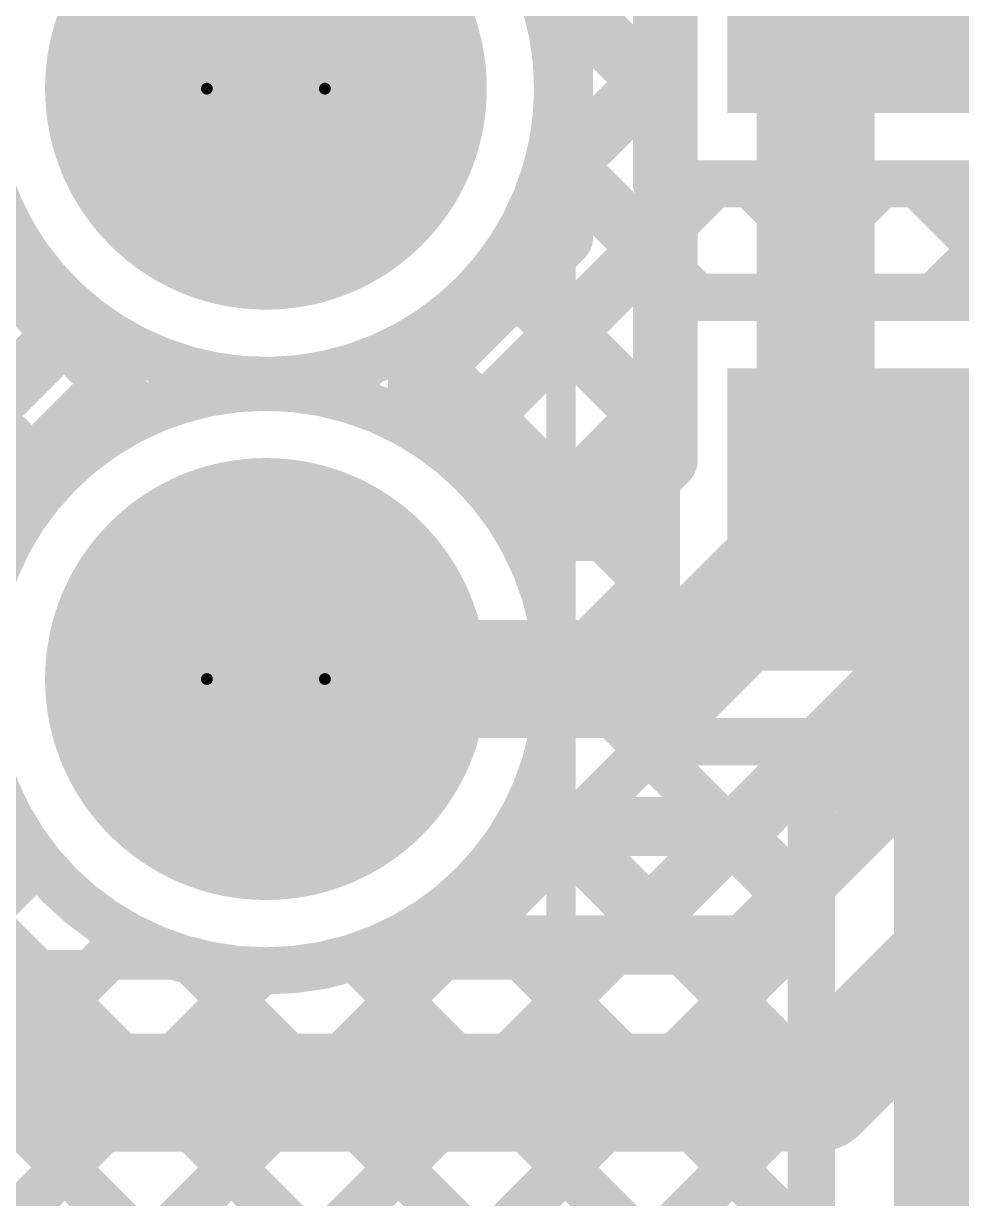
# Model space of a CAD drawing. Header units: inches. Extents: x -1.9 to 9.4, y 0 to 6.7.
# Drawn here: x 0.8013 to 0.9603, y 2.3136 to 2.5126 of the extents above; entities that cross this region are included whole.
import ezdxf

# ---------------------------------------------------------------- set-up
doc = ezdxf.new("R2010")
doc.units = ezdxf.units.IN
doc.header["$MEASUREMENT"] = 0
for name, color, linetype in [('Bottom Layer', 5, 'Continuous'), ('Bottom Solder', 6, 'Continuous'), ('Drill Drawing', 1, 'Continuous'), ('Multi-Layer', 9, 'Continuous'), ('Pad Holes', 156, 'Continuous'), ('Top Layer', 1, 'Continuous'), ('Top Overlay', 2, 'Continuous'), ('Top Paste', 8, 'Continuous'), ('Top Solder', 216, 'Continuous')]:
    doc.layers.add(name, color=color, linetype=linetype)

# ---------------------------------------------------------------- blocks, each defined once
blk = doc.blocks.new('PE2818_I_1')
at = {"layer": 'Top Overlay'}
blk.add_lwpolyline([(0.55118, 0.61024, 0.005, 0.005, 0), (0.55118, -0.61024, 0.005, 0.005, 0)], format="xyseb", dxfattribs=at)
blk = doc.blocks.new('PH_01338_21')
at = {"layer": 'Bottom Layer'}
h = blk.add_hatch(color=5, dxfattribs=at)
edge = h.paths.add_edge_path()
edge.add_arc((0.2, 0.05), 0.03543, 0, 360)
h = blk.add_hatch(color=5, dxfattribs=at)
edge = h.paths.add_edge_path()
edge.add_arc((0.2, -0.05), 0.03543, 0, 360)
at = {"layer": 'Bottom Solder'}
h = blk.add_hatch(color=6, dxfattribs=at)
edge = h.paths.add_edge_path()
edge.add_arc((0.2, 0.05), 0.03743, 0, 360)
h = blk.add_hatch(color=6, dxfattribs=at)
edge = h.paths.add_edge_path()
edge.add_arc((0.2, -0.05), 0.03743, 0, 360)
at = {"layer": 'Multi-Layer'}
h = blk.add_hatch(color=9, dxfattribs=at)
edge = h.paths.add_edge_path()
edge.add_arc((0.2, 0.05), 0.03543, 0, 360)
h = blk.add_hatch(color=9, dxfattribs=at)
edge = h.paths.add_edge_path()
edge.add_arc((0.2, -0.05), 0.03543, 0, 360)
at = {"layer": 'Pad Holes'}
h = blk.add_hatch(color=7, dxfattribs=at)
edge = h.paths.add_edge_path()
edge.add_arc((0.2, 0.05), 0.02165, 0, 360)
h = blk.add_hatch(color=7, dxfattribs=at)
edge = h.paths.add_edge_path()
edge.add_arc((0.2, -0.05), 0.02165, 0, 360)
at = {"layer": 'Top Layer'}
h = blk.add_hatch(color=1, dxfattribs=at)
edge = h.paths.add_edge_path()
edge.add_arc((0.2, 0.05), 0.03543, 0, 360)
h = blk.add_hatch(color=1, dxfattribs=at)
edge = h.paths.add_edge_path()
edge.add_arc((0.2, -0.05), 0.03543, 0, 360)
at = {"layer": 'Top Solder'}
h = blk.add_hatch(color=216, dxfattribs=at)
edge = h.paths.add_edge_path()
edge.add_arc((0.2, 0.05), 0.03743, 0, 360)
h = blk.add_hatch(color=216, dxfattribs=at)
edge = h.paths.add_edge_path()
edge.add_arc((0.2, -0.05), 0.03743, 0, 360)
at = {"layer": 'Top Overlay'}
for points in [[(0.25, -0.09842, 0.005, 0.005, 0), (0.25, 0.09842, 0.005, 0.005, 0)], [(-0.25, -0.09842, 0.005, 0.005, 0), (0.25, -0.09842, 0.005, 0.005, 0)]]:
    blk.add_lwpolyline(points, format="xyseb", dxfattribs=at)
blk.add_lwpolyline([(0.24875, -0.09842, 0.0025, 0.0025, 1), (0.25125, -0.09842, 0.0025, 0.0025, 1)], format="xyseb", close=True, dxfattribs=at)
blk.add_lwpolyline([(0.24875, -0.09842, 0.0025, 0.0025, 1), (0.25125, -0.09842, 0.0025, 0.0025, 1)], format="xyseb", close=True, dxfattribs=at)
blk = doc.blocks.new('MBS10S_27')
at = {"layer": 'Top Layer'}
for points in [[(0.08332, 0.07086), (0.15576, 0.07086), (0.15576, 0.02362), (0.08332, 0.02362)], [(0.08333, -0.02362), (0.15577, -0.02362), (0.15577, -0.07086), (0.08333, -0.07086)]]:
    blk.add_hatch(color=1, dxfattribs=at).paths.add_polyline_path(points)
at = {"layer": 'Top Paste'}
for points in [[(0.08332, 0.07086), (0.15576, 0.07086), (0.15576, 0.02362), (0.08332, 0.02362)], [(0.08333, -0.02362), (0.15577, -0.02362), (0.15577, -0.07086), (0.08333, -0.07086)]]:
    blk.add_hatch(color=8, dxfattribs=at).paths.add_polyline_path(points)
at = {"layer": 'Top Solder'}
for points in [[(0.08132, 0.07286), (0.15776, 0.07286), (0.15776, 0.02162), (0.08132, 0.02162)], [(0.08133, -0.02162), (0.15777, -0.02162), (0.15777, -0.07286), (0.08133, -0.07286)]]:
    blk.add_hatch(color=216, dxfattribs=at).paths.add_polyline_path(points)

msp = doc.modelspace()

# ---------------------------------------------------------------- linework, layer by layer
at = {"layer": 'Bottom Layer'}
for points in [[(0.93555, 2.42611, 0.02, 0.02, 0), (0.93555, 2.81771, 0.02, 0.02, 0)], [(0.91055, 2.43861, 0.01, 0.01, 0), (0.91055, 2.80521, 0.01, 0.01, 0)], [(0.89283, 2.51654, 0.01, 0.01, 0), (0.91055, 2.53427, 0.01, 0.01, 0)], [(0.89283, 2.47636, 0.01, 0.01, 0), (0.89283, 2.52679, 0.01, 0.01, 0)], [(0.89283, 2.51711, 0.01, 0.01, 0), (0.91055, 2.49939, 0.01, 0.01, 0)], [(0.89283, 2.48826, 0.01, 0.01, 0), (0.91055, 2.50598, 0.01, 0.01, 0)], [(0.89283, 2.48883, 0.01, 0.01, 0), (0.91055, 2.4711, 0.01, 0.01, 0)], [(0.87624, 2.44338, 0.01, 0.01, 0), (0.91055, 2.4777, 0.01, 0.01, 0)], [(0.79239, 2.47593, 0.01, 0.01, 0), (0.81674, 2.45157, 0.01, 0.01, 0)], [(0.79249, 2.47602, 0.01, 0.01, 0), (0.81684, 2.45167, 0.01, 0.01, 0)], [(0.86804, 2.45157, 0.01, 0.01, 0), (0.89283, 2.47636, 0.01, 0.01, 0)], [(0.88492, 2.46845, 0.01, 0.01, 0), (0.91055, 2.44282, 0.01, 0.01, 0)], [(0.77835, 2.46188, 0.01, 0.01, 0), (0.8027, 2.43753, 0.01, 0.01, 0)], [(0.78381, 2.43581, 0.01, 0.01, 0), (0.80816, 2.46016, 0.01, 0.01, 0)], [(0.87078, 2.45431, 0.01, 0.01, 0), (0.89851, 2.42657, 0.01, 0.01, 0)], [(0.79239, 2.42722, 0.01, 0.01, 0), (0.81674, 2.45157, 0.01, 0.01, 0)], [(0.86804, 2.45157, 0.01, 0.01, 0), (0.89283, 2.42679, 0.01, 0.01, 0)], [(0.89038, 2.42924, 0.01, 0.01, 0), (0.91055, 2.44942, 0.01, 0.01, 0)], [(0.89852, 2.42657, 0.01, 0.01, 0), (0.91055, 2.43861, 0.01, 0.01, 0)], [(0.91102, 2.40157, 0.02, 0.02, 0), (0.93555, 2.42611, 0.02, 0.02, 0)], [(0.89283, 2.42657, 0.01, 0.01, 0), (0.89852, 2.42657, 0.01, 0.01, 0)], [(0.74239, 2.40157, 0.02, 0.02, 0), (0.81245, 2.33152, 0.02, 0.02, 0)], [(0.84239, 2.40157, 0.02, 0.02, 0), (0.91102, 2.40157, 0.02, 0.02, 0)], [(0.92256, 2.37657, 0.01, 0.01, 0), (0.94632, 2.40033, 0.01, 0.01, 0)], [(0.93602, 2.38907, 0.01, 0.01, 0), (0.94632, 2.39938, 0.01, 0.01, 0)], [(0.94632, 2.37936, 0.01, 0.01, 0), (0.94632, 2.39938, 0.01, 0.01, 0)], [(0.92352, 2.37657, 0.01, 0.01, 0), (0.93602, 2.38907, 0.01, 0.01, 0)], [(0.92352, 2.37657, 0.01, 0.01, 0), (0.93602, 2.38907, 0.01, 0.01, 0)], [(0.93602, 2.38907, 0.01, 0.01, 0), (0.94603, 2.37906, 0.01, 0.01, 0)], [(0.92348, 2.35652, 0.01, 0.01, 0), (0.94632, 2.37936, 0.01, 0.01, 0)], [(0.87298, 2.35652, 0.01, 0.01, 0), (0.89283, 2.37636, 0.01, 0.01, 0)], [(0.87422, 2.35652, 0.01, 0.01, 0), (0.89428, 2.37657, 0.01, 0.01, 0)], [(0.89249, 2.37602, 0.01, 0.01, 0), (0.912, 2.35652, 0.01, 0.01, 0)], [(0.89283, 2.37657, 0.01, 0.01, 0), (0.89852, 2.37657, 0.01, 0.01, 0)], [(0.89852, 2.37657, 0.01, 0.01, 0), (0.92352, 2.37657, 0.01, 0.01, 0)], [(0.89852, 2.37657, 0.01, 0.01, 0), (0.92352, 2.37657, 0.01, 0.01, 0)], [(0.90251, 2.35652, 0.01, 0.01, 0), (0.92256, 2.37657, 0.01, 0.01, 0)], [(0.92023, 2.37657, 0.01, 0.01, 0), (0.93188, 2.36492, 0.01, 0.01, 0)], [(0.93598, 2.33152, 0.02, 0.02, 0), (0.97132, 2.36686, 0.02, 0.02, 0)], [(0.87835, 2.36188, 0.01, 0.01, 0), (0.88372, 2.35652, 0.01, 0.01, 0)], [(0.87298, 2.35652, 0.01, 0.01, 0), (0.92348, 2.35652, 0.01, 0.01, 0)], [(0.9534, 2.29464, 0.02, 0.02, 0), (1.00834, 2.34958, 0.02, 0.02, 0)], [(0.81245, 2.33152, 0.02, 0.02, 0), (0.93598, 2.33152, 0.02, 0.02, 0)]]:
    msp.add_lwpolyline(points, format="xyseb", dxfattribs=at)
for points in [[(0.89033, 2.51711, 0.005, 0.005, 1), (0.89533, 2.51711, 0.005, 0.005, 1)], [(0.89033, 2.51654, 0.005, 0.005, 1), (0.89533, 2.51654, 0.005, 0.005, 1)], [(0.90805, 2.50598, 0.005, 0.005, 1), (0.91305, 2.50598, 0.005, 0.005, 1)], [(0.90805, 2.49939, 0.005, 0.005, 1), (0.91305, 2.49939, 0.005, 0.005, 1)], [(0.89033, 2.48883, 0.005, 0.005, 1), (0.89533, 2.48883, 0.005, 0.005, 1)], [(0.89033, 2.48826, 0.005, 0.005, 1), (0.89533, 2.48826, 0.005, 0.005, 1)], [(0.90805, 2.4777, 0.005, 0.005, 1), (0.91305, 2.4777, 0.005, 0.005, 1)], [(0.89033, 2.47636, 0.005, 0.005, 1), (0.89533, 2.47636, 0.005, 0.005, 1)], [(0.89033, 2.47636, 0.005, 0.005, 1), (0.89533, 2.47636, 0.005, 0.005, 1)], [(0.90805, 2.4711, 0.005, 0.005, 1), (0.91305, 2.4711, 0.005, 0.005, 1)], [(0.88242, 2.46845, 0.005, 0.005, 1), (0.88742, 2.46845, 0.005, 0.005, 1)], [(0.80566, 2.46016, 0.005, 0.005, 1), (0.81066, 2.46016, 0.005, 0.005, 1)], [(0.86828, 2.45431, 0.005, 0.005, 1), (0.87328, 2.45431, 0.005, 0.005, 1)], [(0.81424, 2.45157, 0.005, 0.005, 1), (0.81924, 2.45157, 0.005, 0.005, 1)], [(0.81424, 2.45157, 0.005, 0.005, 1), (0.81924, 2.45157, 0.005, 0.005, 1)], [(0.81434, 2.45167, 0.005, 0.005, 1), (0.81934, 2.45167, 0.005, 0.005, 1)], [(0.86554, 2.45157, 0.005, 0.005, 1), (0.87054, 2.45157, 0.005, 0.005, 1)], [(0.86554, 2.45157, 0.005, 0.005, 1), (0.87054, 2.45157, 0.005, 0.005, 1)], [(0.90805, 2.44942, 0.005, 0.005, 1), (0.91305, 2.44942, 0.005, 0.005, 1)], [(0.87374, 2.44338, 0.005, 0.005, 1), (0.87874, 2.44338, 0.005, 0.005, 1)], [(0.90805, 2.44282, 0.005, 0.005, 1), (0.91305, 2.44282, 0.005, 0.005, 1)], [(0.8002, 2.43753, 0.005, 0.005, 1), (0.8052, 2.43753, 0.005, 0.005, 1)], [(0.90805, 2.43861, 0.005, 0.005, 1), (0.91305, 2.43861, 0.005, 0.005, 1)], [(0.90805, 2.43861, 0.005, 0.005, 1), (0.91305, 2.43861, 0.005, 0.005, 1)], [(0.93055, 2.42611, 0.01, 0.01, 1), (0.94055, 2.42611, 0.01, 0.01, 1)], [(0.93055, 2.42611, 0.01, 0.01, 1), (0.94055, 2.42611, 0.01, 0.01, 1)], [(0.88788, 2.42924, 0.005, 0.005, 1), (0.89288, 2.42924, 0.005, 0.005, 1)], [(0.89033, 2.42679, 0.005, 0.005, 1), (0.89533, 2.42679, 0.005, 0.005, 1)], [(0.89033, 2.42657, 0.005, 0.005, 1), (0.89533, 2.42657, 0.005, 0.005, 1)], [(0.89601, 2.42657, 0.005, 0.005, 1), (0.90101, 2.42657, 0.005, 0.005, 1)], [(0.89602, 2.42657, 0.005, 0.005, 1), (0.90102, 2.42657, 0.005, 0.005, 1)], [(0.89602, 2.42657, 0.005, 0.005, 1), (0.90102, 2.42657, 0.005, 0.005, 1)], [(0.83739, 2.40157, 0.01, 0.01, 1), (0.84739, 2.40157, 0.01, 0.01, 1)], [(0.90602, 2.40157, 0.01, 0.01, 1), (0.91602, 2.40157, 0.01, 0.01, 1)], [(0.90602, 2.40157, 0.01, 0.01, 1), (0.91602, 2.40157, 0.01, 0.01, 1)], [(0.94382, 2.40033, 0.005, 0.005, 1), (0.94882, 2.40033, 0.005, 0.005, 1)], [(0.94382, 2.39938, 0.005, 0.005, 1), (0.94882, 2.39938, 0.005, 0.005, 1)], [(0.94382, 2.39938, 0.005, 0.005, 1), (0.94882, 2.39938, 0.005, 0.005, 1)], [(0.93352, 2.38907, 0.005, 0.005, 1), (0.93852, 2.38907, 0.005, 0.005, 1)], [(0.93352, 2.38907, 0.005, 0.005, 1), (0.93852, 2.38907, 0.005, 0.005, 1)], [(0.93352, 2.38907, 0.005, 0.005, 1), (0.93852, 2.38907, 0.005, 0.005, 1)], [(0.93352, 2.38907, 0.005, 0.005, 1), (0.93852, 2.38907, 0.005, 0.005, 1)], [(0.94382, 2.37936, 0.005, 0.005, 1), (0.94882, 2.37936, 0.005, 0.005, 1)], [(0.94382, 2.37936, 0.005, 0.005, 1), (0.94882, 2.37936, 0.005, 0.005, 1)], [(0.94353, 2.37906, 0.005, 0.005, 1), (0.94853, 2.37906, 0.005, 0.005, 1)], [(0.88999, 2.37602, 0.005, 0.005, 1), (0.89499, 2.37602, 0.005, 0.005, 1)], [(0.89033, 2.37657, 0.005, 0.005, 1), (0.89533, 2.37657, 0.005, 0.005, 1)], [(0.89033, 2.37636, 0.005, 0.005, 1), (0.89533, 2.37636, 0.005, 0.005, 1)], [(0.89178, 2.37657, 0.005, 0.005, 1), (0.89678, 2.37657, 0.005, 0.005, 1)], [(0.89602, 2.37657, 0.005, 0.005, 1), (0.90102, 2.37657, 0.005, 0.005, 1)], [(0.89602, 2.37657, 0.005, 0.005, 1), (0.90102, 2.37657, 0.005, 0.005, 1)], [(0.89602, 2.37657, 0.005, 0.005, 1), (0.90102, 2.37657, 0.005, 0.005, 1)], [(0.91773, 2.37657, 0.005, 0.005, 1), (0.92273, 2.37657, 0.005, 0.005, 1)], [(0.92006, 2.37657, 0.005, 0.005, 1), (0.92506, 2.37657, 0.005, 0.005, 1)], [(0.92006, 2.37657, 0.005, 0.005, 1), (0.92506, 2.37657, 0.005, 0.005, 1)], [(0.92102, 2.37657, 0.005, 0.005, 1), (0.92602, 2.37657, 0.005, 0.005, 1)], [(0.92102, 2.37657, 0.005, 0.005, 1), (0.92602, 2.37657, 0.005, 0.005, 1)], [(0.92102, 2.37657, 0.005, 0.005, 1), (0.92602, 2.37657, 0.005, 0.005, 1)], [(0.92102, 2.37657, 0.005, 0.005, 1), (0.92602, 2.37657, 0.005, 0.005, 1)], [(0.92938, 2.36492, 0.005, 0.005, 1), (0.93438, 2.36492, 0.005, 0.005, 1)], [(0.87585, 2.36188, 0.005, 0.005, 1), (0.88085, 2.36188, 0.005, 0.005, 1)], [(0.87048, 2.35652, 0.005, 0.005, 1), (0.87548, 2.35652, 0.005, 0.005, 1)], [(0.87048, 2.35652, 0.005, 0.005, 1), (0.87548, 2.35652, 0.005, 0.005, 1)], [(0.87172, 2.35652, 0.005, 0.005, 1), (0.87672, 2.35652, 0.005, 0.005, 1)], [(0.88122, 2.35652, 0.005, 0.005, 1), (0.88622, 2.35652, 0.005, 0.005, 1)], [(0.90001, 2.35652, 0.005, 0.005, 1), (0.90501, 2.35652, 0.005, 0.005, 1)], [(0.9095, 2.35652, 0.005, 0.005, 1), (0.9145, 2.35652, 0.005, 0.005, 1)], [(0.92098, 2.35652, 0.005, 0.005, 1), (0.92598, 2.35652, 0.005, 0.005, 1)], [(0.92098, 2.35652, 0.005, 0.005, 1), (0.92598, 2.35652, 0.005, 0.005, 1)], [(0.80745, 2.33152, 0.01, 0.01, 1), (0.81745, 2.33152, 0.01, 0.01, 1)], [(0.80745, 2.33152, 0.01, 0.01, 1), (0.81745, 2.33152, 0.01, 0.01, 1)], [(0.93098, 2.33152, 0.01, 0.01, 1), (0.94098, 2.33152, 0.01, 0.01, 1)], [(0.93098, 2.33152, 0.01, 0.01, 1), (0.94098, 2.33152, 0.01, 0.01, 1)]]:
    msp.add_lwpolyline(points, format="xyseb", close=True, dxfattribs=at)
at = {"layer": 'Drill Drawing'}
for points in [[(0.85239, 2.50157, 0.002, 0.002, 1), (0.83239, 2.50157, 0.002, 0.002, 1)], [(0.83189, 2.50157, 0.001, 0.001, 1), (0.83289, 2.50157, 0.001, 0.001, 1)], [(0.85189, 2.50157, 0.001, 0.001, 1), (0.85289, 2.50157, 0.001, 0.001, 1)], [(0.85239, 2.40157, 0.002, 0.002, 1), (0.83239, 2.40157, 0.002, 0.002, 1)], [(0.83189, 2.40157, 0.001, 0.001, 1), (0.83289, 2.40157, 0.001, 0.001, 1)], [(0.85189, 2.40157, 0.001, 0.001, 1), (0.85289, 2.40157, 0.001, 0.001, 1)]]:
    msp.add_lwpolyline(points, format="xyseb", close=True, dxfattribs=at)
at = {"layer": 'Top Layer'}
for points in [[(0.90857, 2.48544, 0.008, 0.008, 0), (0.90857, 2.56069, 0.008, 0.008, 0)], [(0.83831, 2.50566, 0.02, 0.02, 0), (0.83831, 2.55003, 0.02, 0.02, 0)], [(0.86231, 2.54682, 0.008, 0.008, -0.297354), (0.89183, 2.50157, 0.008, 0.008, 0)], [(0.89183, 2.50157, 0.008, 0.008, -1.625144), (0.81304, 2.54135, 0.008, 0.008, 0)], [(0.89025, 2.51396, 0.008, 0.008, 0), (0.90857, 2.53228, 0.008, 0.008, 0)], [(0.88695, 2.52299, 0.008, 0.008, 0), (0.90857, 2.50137, 0.008, 0.008, 0)], [(0.83831, 2.50566, 0.02, 0.02, 0), (0.84239, 2.50157, 0.02, 0.02, 0)], [(0.88861, 2.48405, 0.008, 0.008, 0), (0.90857, 2.504, 0.008, 0.008, 0)], [(0.89068, 2.49098, 0.008, 0.008, 0), (0.91545, 2.46621, 0.008, 0.008, 0)], [(0.87314, 2.44028, 0.008, 0.008, 0), (0.9183, 2.48544, 0.008, 0.008, 0)], [(0.90857, 2.48544, 0.008, 0.008, 0), (0.97478, 2.48544, 0.008, 0.008, 0)], [(0.9245, 2.48544, 0.008, 0.008, 0), (0.94373, 2.46621, 0.008, 0.008, 0)], [(0.92734, 2.46621, 0.008, 0.008, 0), (0.94658, 2.48544, 0.008, 0.008, 0)], [(0.95278, 2.48544, 0.008, 0.008, 0), (0.97202, 2.46621, 0.008, 0.008, 0)], [(0.95563, 2.46621, 0.008, 0.008, 0), (0.97482, 2.4854, 0.008, 0.008, 0)], [(0.7874, 2.48112, 0.008, 0.008, 0), (0.82194, 2.44658, 0.008, 0.008, 0)], [(0.76517, 2.44545, 0.008, 0.008, 0), (0.79852, 2.4788, 0.008, 0.008, 0)], [(0.88173, 2.47164, 0.008, 0.008, 0), (0.90858, 2.4448, 0.008, 0.008, 0)], [(0.90858, 2.46621, 0.008, 0.008, 0), (0.99402, 2.46621, 0.008, 0.008, 0)], [(0.90858, 2.39096, 0.008, 0.008, 0), (0.90858, 2.46621, 0.008, 0.008, 0)], [(0.77543, 2.4648, 0.008, 0.008, 0), (0.80562, 2.43461, 0.008, 0.008, 0)], [(0.78075, 2.43275, 0.008, 0.008, 0), (0.81121, 2.46321, 0.008, 0.008, 0)], [(0.86661, 2.45848, 0.008, 0.008, 0), (0.90858, 2.41651, 0.008, 0.008, 0)], [(0.85416, 2.44959, 0.008, 0.008, 0), (0.85992, 2.45535, 0.008, 0.008, 0)], [(0.82357, 2.44728, 0.008, 0.008, 0), (0.83, 2.45372, 0.008, 0.008, 0)], [(0.886, 2.42486, 0.008, 0.008, 0), (0.90858, 2.44744, 0.008, 0.008, 0)], [(0.9588, 2.27337, 0.02, 0.02, 0), (0.9588, 2.42858, 0.02, 0.02, 0)], [(0.89182, 2.4024, 0.008, 0.008, 0), (0.90858, 2.41915, 0.008, 0.008, 0)], [(0.8917, 2.4051, 0.008, 0.008, 0), (0.9348, 2.36201, 0.008, 0.008, 0)], [(0.63234, 2.11463, 0.008, 0.008, 0), (0.90867, 2.39096, 0.008, 0.008, 0)], [(0.90858, 2.39096, 0.008, 0.008, 0), (0.9348, 2.39096, 0.008, 0.008, 0)], [(0.9348, 2.27337, 0.008, 0.008, 0), (0.9348, 2.39096, 0.008, 0.008, 0)], [(0.63682, 2.09083, 0.008, 0.008, 0), (0.9348, 2.38881, 0.008, 0.008, 0)], [(0.8874, 2.38112, 0.008, 0.008, 0), (0.9348, 2.33372, 0.008, 0.008, 0)], [(0.78259, 2.3728, 0.008, 0.008, 0), (1.03839, 2.11699, 0.008, 0.008, 0)], [(0.63234, 2.19949, 0.008, 0.008, 0), (0.80368, 2.37083, 0.008, 0.008, 0)], [(0.87543, 2.3648, 0.008, 0.008, 0), (0.9348, 2.30544, 0.008, 0.008, 0)], [(0.6651, 2.09083, 0.008, 0.008, 0), (0.9348, 2.36052, 0.008, 0.008, 0)], [(0.76788, 2.35922, 0.008, 0.008, 0), (1.0101, 2.11699, 0.008, 0.008, 0)], [(0.63234, 2.1712, 0.008, 0.008, 0), (0.81911, 2.35797, 0.008, 0.008, 0)], [(0.85746, 2.35449, 0.008, 0.008, 0), (0.9348, 2.27715, 0.008, 0.008, 0)], [(0.82993, 2.35374, 0.008, 0.008, 0), (0.99691, 2.18675, 0.008, 0.008, 0)], [(0.63234, 2.14292, 0.008, 0.008, 0), (0.84157, 2.35215, 0.008, 0.008, 0)], [(0.83691, 2.23435, 0.008, 0.008, 0), (0.9348, 2.33224, 0.008, 0.008, 0)]]:
    msp.add_lwpolyline(points, format="xyseb", dxfattribs=at)
for points in [[(0.88825, 2.51396, 0.004, 0.004, 1), (0.89225, 2.51396, 0.004, 0.004, 1)], [(0.83331, 2.50566, 0.01, 0.01, 1), (0.84331, 2.50566, 0.01, 0.01, 1)], [(0.83331, 2.50566, 0.01, 0.01, 1), (0.84331, 2.50566, 0.01, 0.01, 1)], [(0.83739, 2.50157, 0.01, 0.01, 1), (0.84739, 2.50157, 0.01, 0.01, 1)], [(0.90657, 2.504, 0.004, 0.004, 1), (0.91057, 2.504, 0.004, 0.004, 1)], [(0.88983, 2.50157, 0.004, 0.004, 1), (0.89383, 2.50157, 0.004, 0.004, 1)], [(0.88983, 2.50157, 0.004, 0.004, 1), (0.89383, 2.50157, 0.004, 0.004, 1)], [(0.90657, 2.50137, 0.004, 0.004, 1), (0.91057, 2.50137, 0.004, 0.004, 1)], [(0.88868, 2.49098, 0.004, 0.004, 1), (0.89268, 2.49098, 0.004, 0.004, 1)], [(0.88661, 2.48405, 0.004, 0.004, 1), (0.89061, 2.48405, 0.004, 0.004, 1)], [(0.90657, 2.48544, 0.004, 0.004, 1), (0.91057, 2.48544, 0.004, 0.004, 1)], [(0.90657, 2.48544, 0.004, 0.004, 1), (0.91057, 2.48544, 0.004, 0.004, 1)], [(0.9163, 2.48544, 0.004, 0.004, 1), (0.9203, 2.48544, 0.004, 0.004, 1)], [(0.9225, 2.48544, 0.004, 0.004, 1), (0.9265, 2.48544, 0.004, 0.004, 1)], [(0.94458, 2.48544, 0.004, 0.004, 1), (0.94858, 2.48544, 0.004, 0.004, 1)], [(0.95078, 2.48544, 0.004, 0.004, 1), (0.95478, 2.48544, 0.004, 0.004, 1)], [(0.79652, 2.4788, 0.004, 0.004, 1), (0.80052, 2.4788, 0.004, 0.004, 1)], [(0.87973, 2.47164, 0.004, 0.004, 1), (0.88373, 2.47164, 0.004, 0.004, 1)], [(0.90658, 2.46621, 0.004, 0.004, 1), (0.91058, 2.46621, 0.004, 0.004, 1)], [(0.90658, 2.46621, 0.004, 0.004, 1), (0.91058, 2.46621, 0.004, 0.004, 1)], [(0.91345, 2.46621, 0.004, 0.004, 1), (0.91745, 2.46621, 0.004, 0.004, 1)], [(0.92534, 2.46621, 0.004, 0.004, 1), (0.92934, 2.46621, 0.004, 0.004, 1)], [(0.94173, 2.46621, 0.004, 0.004, 1), (0.94573, 2.46621, 0.004, 0.004, 1)], [(0.95363, 2.46621, 0.004, 0.004, 1), (0.95763, 2.46621, 0.004, 0.004, 1)], [(0.80921, 2.46321, 0.004, 0.004, 1), (0.81321, 2.46321, 0.004, 0.004, 1)], [(0.86461, 2.45848, 0.004, 0.004, 1), (0.86861, 2.45848, 0.004, 0.004, 1)], [(0.85792, 2.45535, 0.004, 0.004, 1), (0.86192, 2.45535, 0.004, 0.004, 1)], [(0.828, 2.45372, 0.004, 0.004, 1), (0.832, 2.45372, 0.004, 0.004, 1)], [(0.89183, 2.40157, 0.008, 0.008, 1), (0.79296, 2.40157, 0.008, 0.008, 1)], [(0.85216, 2.44959, 0.004, 0.004, 1), (0.85616, 2.44959, 0.004, 0.004, 1)], [(0.81994, 2.44658, 0.004, 0.004, 1), (0.82394, 2.44658, 0.004, 0.004, 1)], [(0.82157, 2.44728, 0.004, 0.004, 1), (0.82557, 2.44728, 0.004, 0.004, 1)], [(0.90658, 2.44744, 0.004, 0.004, 1), (0.91058, 2.44744, 0.004, 0.004, 1)], [(0.90658, 2.4448, 0.004, 0.004, 1), (0.91058, 2.4448, 0.004, 0.004, 1)], [(0.87114, 2.44028, 0.004, 0.004, 1), (0.87514, 2.44028, 0.004, 0.004, 1)], [(0.80362, 2.43461, 0.004, 0.004, 1), (0.80762, 2.43461, 0.004, 0.004, 1)], [(0.9538, 2.42858, 0.01, 0.01, 1), (0.9638, 2.42858, 0.01, 0.01, 1)], [(0.884, 2.42486, 0.004, 0.004, 1), (0.888, 2.42486, 0.004, 0.004, 1)], [(0.90658, 2.41915, 0.004, 0.004, 1), (0.91058, 2.41915, 0.004, 0.004, 1)], [(0.90658, 2.41651, 0.004, 0.004, 1), (0.91058, 2.41651, 0.004, 0.004, 1)], [(0.8897, 2.4051, 0.004, 0.004, 1), (0.8937, 2.4051, 0.004, 0.004, 1)], [(0.88982, 2.4024, 0.004, 0.004, 1), (0.89382, 2.4024, 0.004, 0.004, 1)], [(0.88983, 2.40157, 0.004, 0.004, 1), (0.89383, 2.40157, 0.004, 0.004, 1)], [(0.90658, 2.39096, 0.004, 0.004, 1), (0.91058, 2.39096, 0.004, 0.004, 1)], [(0.90658, 2.39096, 0.004, 0.004, 1), (0.91058, 2.39096, 0.004, 0.004, 1)], [(0.90667, 2.39096, 0.004, 0.004, 1), (0.91067, 2.39096, 0.004, 0.004, 1)], [(0.9328, 2.39096, 0.004, 0.004, 1), (0.9368, 2.39096, 0.004, 0.004, 1)], [(0.9328, 2.39096, 0.004, 0.004, 1), (0.9368, 2.39096, 0.004, 0.004, 1)], [(0.9328, 2.38881, 0.004, 0.004, 1), (0.9368, 2.38881, 0.004, 0.004, 1)], [(0.8854, 2.38112, 0.004, 0.004, 1), (0.8894, 2.38112, 0.004, 0.004, 1)], [(0.80168, 2.37083, 0.004, 0.004, 1), (0.80568, 2.37083, 0.004, 0.004, 1)], [(0.87343, 2.3648, 0.004, 0.004, 1), (0.87743, 2.3648, 0.004, 0.004, 1)], [(0.9328, 2.36201, 0.004, 0.004, 1), (0.9368, 2.36201, 0.004, 0.004, 1)], [(0.9328, 2.36052, 0.004, 0.004, 1), (0.9368, 2.36052, 0.004, 0.004, 1)], [(0.81711, 2.35797, 0.004, 0.004, 1), (0.82111, 2.35797, 0.004, 0.004, 1)], [(0.85546, 2.35449, 0.004, 0.004, 1), (0.85946, 2.35449, 0.004, 0.004, 1)], [(0.82793, 2.35374, 0.004, 0.004, 1), (0.83193, 2.35374, 0.004, 0.004, 1)], [(0.83957, 2.35215, 0.004, 0.004, 1), (0.84357, 2.35215, 0.004, 0.004, 1)], [(0.9328, 2.33372, 0.004, 0.004, 1), (0.9368, 2.33372, 0.004, 0.004, 1)], [(0.9328, 2.33224, 0.004, 0.004, 1), (0.9368, 2.33224, 0.004, 0.004, 1)]]:
    msp.add_lwpolyline(points, format="xyseb", close=True, dxfattribs=at)

# ---------------------------------------------------------------- block references
for name, p, rotation in [('MBS10S_27', (1.07834, 2.47583), 180), ('PE2818_I_1', (0.64634, 1.78583), 90)]:
    msp.add_blockref(name, p, dxfattribs=dict(rotation=rotation))
msp.add_blockref('PH_01338_21', (0.64239, 2.45157))

doc.saveas('drawing.dxf')
